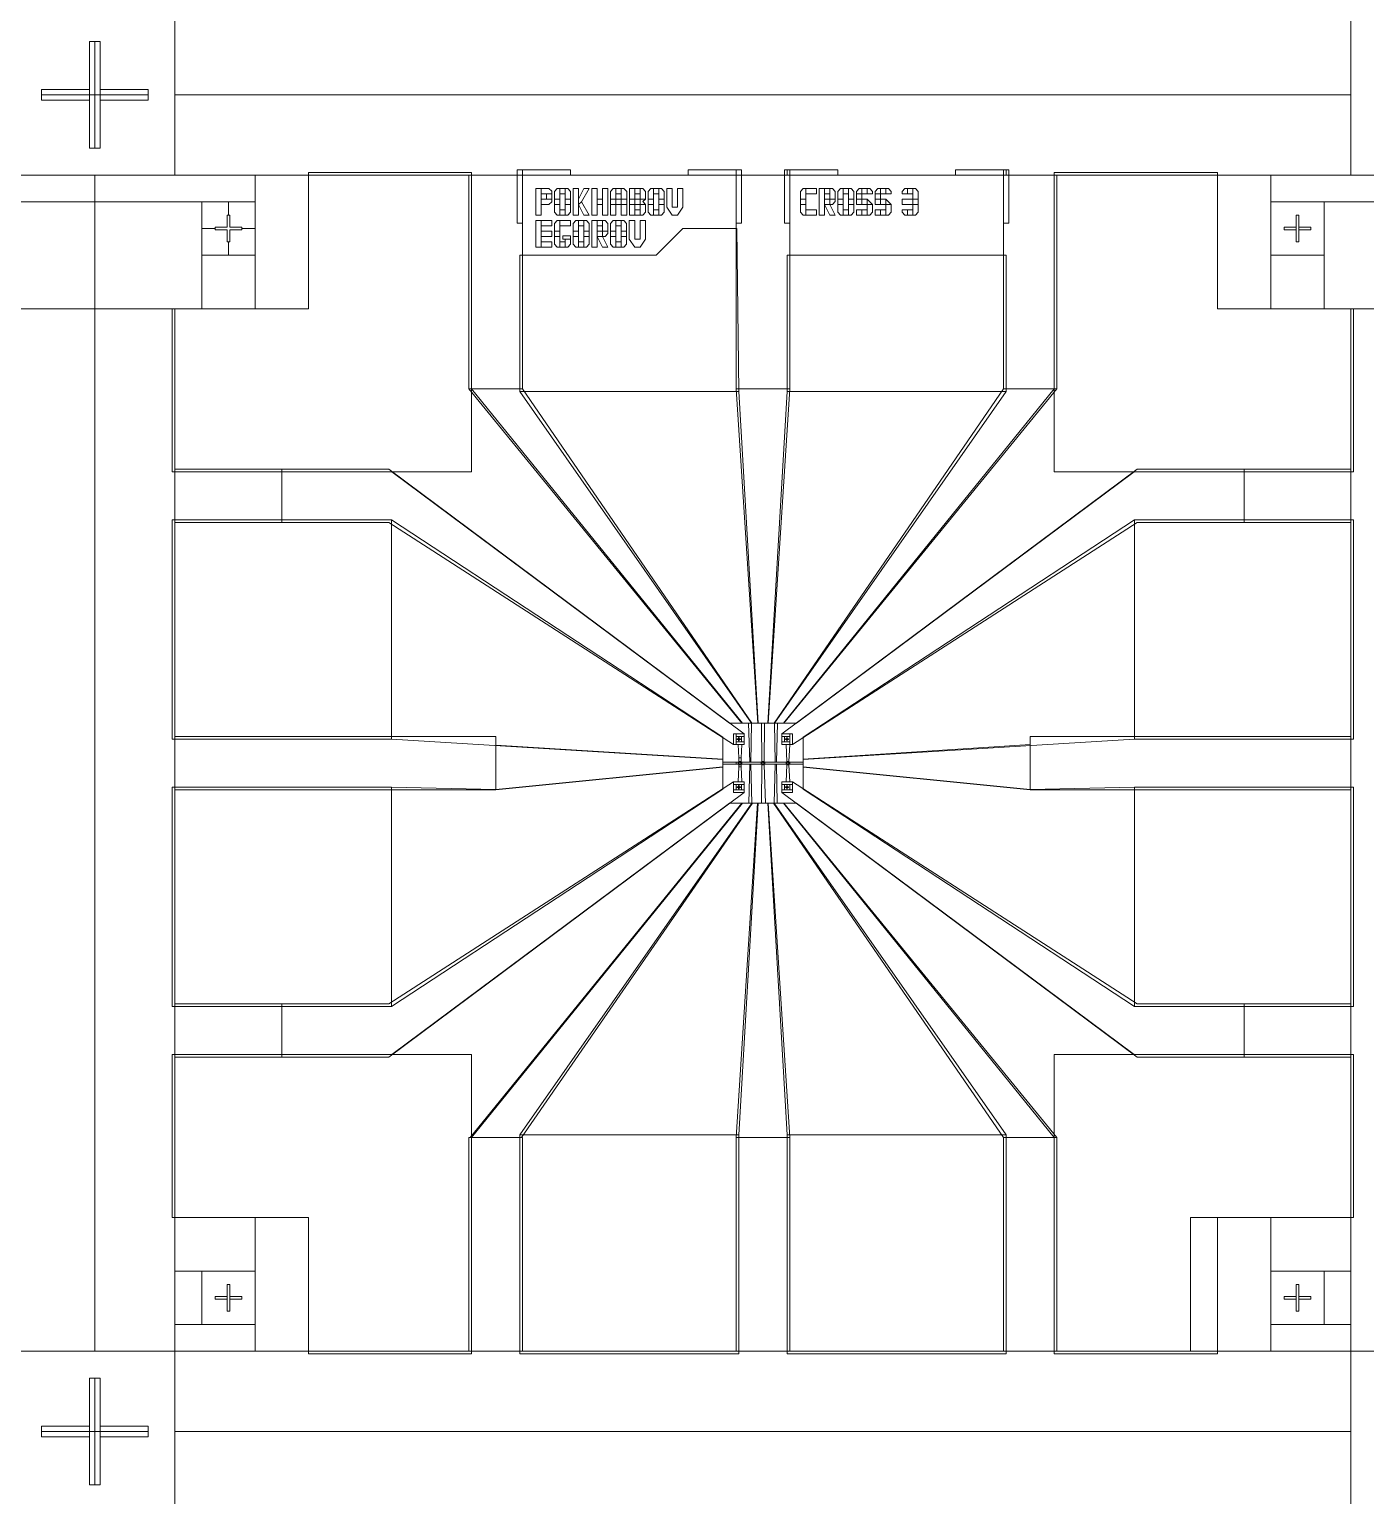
# Model space of a CAD drawing. Header units: millimetres. Extents: x -11355 to -1355, y 1102 to 18602.
# Drawn here: x -8978 to -6478, y 5982 to 8724 of the extents above; entities that cross this region are included whole.
import ezdxf

# ---------------------------------------------------------------- set-up
doc = ezdxf.new("R2010")
doc.units = ezdxf.units.MM
doc.header["$MEASUREMENT"] = 0
doc.layers.add('Etching', color=7, linetype='Continuous')
doc.layers.add('Ohmic', color=7, linetype='Continuous')
doc.layers.add('Mark', color=7, linetype='Continuous', plot=False)

msp = doc.modelspace()

# ---------------------------------------------------------------- linework, layer by layer
at = {"layer": 'Etching', "color": 242, "lineweight": 9}
for points in [[(-8705, 8601.5), (-6505, 8601.5), (-6505, 8751.5), (-8705, 8751.5), (-8705, 8601.5)], [(-8705, 8451.5), (-6505, 8451.5), (-6505, 8601.5), (-8705, 8601.5), (-8705, 8451.5)], [(-9155, 8401.5), (-8855, 8401.5), (-8855, 8451.5), (-9155, 8451.5), (-9155, 8401.5)], [(-8855, 8401.5), (-8555, 8401.5), (-8555, 8451.5), (-8855, 8451.5), (-8855, 8401.5)], [(-8555, 8201.5), (-8455, 8201.5), (-8455, 8451.5), (-8555, 8451.5), (-8555, 8201.5)], [(-8155, 8051.5), (-8055, 8051.5), (-8055, 8451.5), (-8155, 8451.5), (-8155, 8051.5)], [(-7655, 8051.5), (-7555, 8051.5), (-7555, 8451.5), (-7655, 8451.5), (-7655, 8051.5)], [(-7155, 8051.5), (-7055, 8051.5), (-7055, 8451.5), (-7155, 8451.5), (-7155, 8051.5)], [(-6755, 8201.5), (-6655, 8201.5), (-6655, 8451.5), (-6755, 8451.5), (-6755, 8201.5)], [(-6655, 8401.5), (-6355, 8401.5), (-6355, 8451.5), (-6655, 8451.5), (-6655, 8401.5)], [(-9055, 8201.5), (-8855, 8201.5), (-8855, 8401.5), (-9055, 8401.5), (-9055, 8201.5)], [(-8855, 8201.5), (-8655, 8201.5), (-8655, 8401.5), (-8855, 8401.5), (-8855, 8201.5)], [(-6555, 8201.5), (-6355, 8201.5), (-6355, 8401.5), (-6555, 8401.5), (-6555, 8201.5)], [(-8655, 8201.5), (-8555, 8201.5), (-8555, 8301.5), (-8655, 8301.5), (-8655, 8201.5)], [(-6655, 8201.5), (-6555, 8201.5), (-6555, 8301.5), (-6655, 8301.5), (-6655, 8201.5)], [(-9005, 6251.5), (-8855, 6251.5), (-8855, 8201.5), (-9005, 8201.5), (-9005, 6251.5)], [(-8855, 6251.5), (-8705, 6251.5), (-8705, 8201.5), (-8855, 8201.5), (-8855, 6251.5)], [(-6505, 6251.5), (-6355, 6251.5), (-6355, 8201.5), (-6505, 8201.5), (-6505, 6251.5)], [(-7644.303, 7426.332), (-8155, 8051.5), (-8055, 8051.5), (-7625.63, 7426.5), (-7644.303, 7426.332)], [(-7614.921, 7426.501), (-7655, 8051.5), (-7555, 8051.5), (-7595.079, 7426.501), (-7614.921, 7426.501)], [(-7565.697, 7426.332), (-7055, 8051.5), (-7155, 8051.5), (-7584.37, 7426.5), (-7565.697, 7426.332)], [(-8705, 7801.5), (-8505, 7801.5), (-8505, 7901.5), (-8705, 7901.5), (-8705, 7801.5)], [(-8305, 7901.5), (-8505, 7901.5), (-8505, 7801.5), (-8305, 7801.5), (-7660, 7386.5), (-7660, 7406.5), (-7640, 7406.5), (-8305, 7901.5)], [(-6905, 7901.5), (-6705, 7901.5), (-6705, 7801.5), (-6905, 7801.5), (-7550, 7386.5), (-7550, 7406.5), (-7570, 7406.5), (-6905, 7901.5)], [(-6705, 7801.5), (-6505, 7801.5), (-6505, 7901.5), (-6705, 7901.5), (-6705, 7801.5)], [(-7660, 7386.5), (-7655, 7386.5), (-7655, 7406.5), (-7660, 7406.5), (-7660, 7386.5)], [(-7655, 7401.5), (-7640, 7401.5), (-7640, 7406.5), (-7655, 7406.5), (-7655, 7401.5)], [(-7632, 7426.442), (-7626.674, 7426.5), (-7627.692, 7353.416), (-7629.535, 7353.416), (-7632, 7426.442)], [(-7606.911, 7354.819), (-7603.091, 7354.819), (-7602, 7426.501), (-7608, 7426.501), (-7606.911, 7354.819)], [(-7578, 7426.442), (-7583.326, 7426.5), (-7582, 7353.41), (-7580, 7353.41), (-7578, 7426.442)], [(-7570, 7401.5), (-7555, 7401.5), (-7555, 7406.5), (-7570, 7406.5), (-7570, 7401.5)], [(-7555, 7386.5), (-7550, 7386.5), (-7550, 7406.5), (-7555, 7406.5), (-7555, 7386.5)], [(-8705, 7301.5), (-8105, 7301.5), (-8105, 7401.5), (-8705, 7401.5), (-8705, 7301.5)], [(-7680.011, 7358.92), (-7680, 7344.148), (-8105, 7301.5), (-8105, 7385.126), (-7680.011, 7358.92)], [(-7655, 7386.5), (-7640, 7386.5), (-7640, 7391.5), (-7655, 7391.5), (-7655, 7386.5)], [(-7644.656, 7386.499), (-7651.515, 7386.499), (-7649.927, 7361.5), (-7646.107, 7361.5), (-7644.656, 7386.499)], [(-7645, 7391.5), (-7640, 7391.5), (-7640, 7401.5), (-7645, 7401.5), (-7645, 7391.5)], [(-7570, 7391.5), (-7565, 7391.5), (-7565, 7401.5), (-7570, 7401.5), (-7570, 7391.5)], [(-7570, 7386.5), (-7555, 7386.5), (-7555, 7391.5), (-7570, 7391.5), (-7570, 7386.5)], [(-7561.342, 7386.5), (-7555, 7386.5), (-7556.41, 7354.819), (-7560.23, 7354.819), (-7561.342, 7386.5)], [(-7530.001, 7358.687), (-7530.002, 7344.147), (-7105, 7301.5), (-7105, 7386.121), (-7530.001, 7358.687)], [(-7105, 7301.5), (-6505, 7301.5), (-6505, 7401.5), (-7105, 7401.5), (-7105, 7301.5)], [(-7680.011, 7349.591), (-7655.017, 7349.59), (-7655.017, 7353.41), (-7680.011, 7353.411), (-7680.011, 7349.591)], [(-7655.017, 7349.59), (-7651.337, 7349.59), (-7651.337, 7353.41), (-7655.017, 7353.41), (-7655.017, 7349.59)], [(-7651.337, 7349.591), (-7649.43, 7351.497), (-7649.927, 7352.001), (-7651.337, 7353.411), (-7651.337, 7349.591)], [(-7649.927, 7354.819), (-7646.107, 7354.819), (-7646.107, 7361.5), (-7649.927, 7361.5), (-7649.927, 7354.819)], [(-7648.517, 7353.41), (-7648.016, 7352.912), (-7646.107, 7354.819), (-7649.927, 7354.819), (-7648.517, 7353.41)], [(-7649.927, 7348.181), (-7646.107, 7348.181), (-7647.516, 7349.59), (-7648.02, 7350.087), (-7649.927, 7348.181)], [(-7646.107, 7351.001), (-7644.697, 7349.591), (-7644.697, 7353.411), (-7646.606, 7351.502), (-7646.107, 7351.001)], [(-7644.697, 7353.41), (-7608.321, 7353.41), (-7608.321, 7349.59), (-7644.697, 7349.59), (-7644.697, 7353.41)], [(-7608.321, 7349.59), (-7606.413, 7351.498), (-7606.911, 7352), (-7608.321, 7353.41), (-7608.321, 7349.59)], [(-7605.501, 7353.408), (-7604.999, 7352.911), (-7603.091, 7354.818), (-7606.911, 7354.818), (-7605.501, 7353.408)], [(-7606.911, 7348.18), (-7603.091, 7348.18), (-7604.491, 7349.576), (-7605.01, 7350.095), (-7606.911, 7348.18)], [(-7603.091, 7351), (-7601.681, 7349.59), (-7601.681, 7353.41), (-7603.597, 7351.509), (-7603.091, 7351)], [(-7601.681, 7349.59), (-7561.64, 7349.59), (-7561.64, 7353.41), (-7601.681, 7353.41), (-7601.681, 7349.59)], [(-7561.64, 7353.41), (-7559.73, 7351.5), (-7560.23, 7351), (-7561.64, 7349.59), (-7561.64, 7353.41)], [(-7560.229, 7354.819), (-7558.322, 7352.911), (-7557.82, 7353.409), (-7556.409, 7354.819), (-7560.229, 7354.819)], [(-7558.816, 7349.586), (-7560.226, 7348.176), (-7556.406, 7348.176), (-7558.317, 7350.086), (-7558.816, 7349.586)], [(-7556.41, 7352), (-7556.907, 7351.499), (-7555, 7349.59), (-7555, 7353.41), (-7556.41, 7352)], [(-7530.001, 7349.584), (-7555, 7349.59), (-7555, 7353.41), (-7530.002, 7353.41), (-7530.001, 7349.584)], [(-7644.656, 7316.5), (-7651.515, 7316.5), (-7649.927, 7344.5), (-7646.107, 7344.5), (-7644.656, 7316.5)], [(-7646.107, 7344.5), (-7649.927, 7344.5), (-7649.927, 7348.18), (-7646.107, 7348.18), (-7646.107, 7344.5)], [(-7631.605, 7276.56), (-7625.63, 7276.5), (-7627.494, 7349.588), (-7629.425, 7349.587), (-7631.605, 7276.56)], [(-7606.911, 7348.18), (-7603.091, 7348.18), (-7600.511, 7276.501), (-7608.032, 7276.501), (-7606.911, 7348.18)], [(-7578.249, 7276.561), (-7584.37, 7276.5), (-7582, 7349.589), (-7579.999, 7349.59), (-7578.249, 7276.561)], [(-7561.711, 7316.5), (-7555.034, 7316.5), (-7556.41, 7348.18), (-7560.23, 7348.18), (-7561.711, 7316.5)], [(-8305, 6801.5), (-8505, 6801.5), (-8505, 6901.5), (-8305, 6901.5), (-7660, 7316.5), (-7660, 7296.5), (-7640, 7296.5), (-8305, 6801.5)], [(-7660, 7311.5), (-7640, 7311.5), (-7640, 7316.5), (-7660, 7316.5), (-7660, 7311.5)], [(-7660, 7301.5), (-7655, 7301.5), (-7655, 7311.5), (-7660, 7311.5), (-7660, 7301.5)], [(-7660, 7296.5), (-7640, 7296.5), (-7640, 7301.5), (-7660, 7301.5), (-7660, 7296.5)], [(-7645, 7301.5), (-7640, 7301.5), (-7640, 7311.5), (-7645, 7311.5), (-7645, 7301.5)], [(-7570, 7311.5), (-7550, 7311.5), (-7550, 7316.5), (-7570, 7316.5), (-7570, 7311.5)], [(-6905, 6801.5), (-6705, 6801.5), (-6705, 6901.5), (-6905, 6901.5), (-7550, 7316.5), (-7550, 7296.5), (-7570, 7296.5), (-6905, 6801.5)], [(-7570, 7301.5), (-7565, 7301.5), (-7565, 7311.5), (-7570, 7311.5), (-7570, 7301.5)], [(-7570, 7296.5), (-7550, 7296.5), (-7550, 7301.5), (-7570, 7301.5), (-7570, 7296.5)], [(-7555, 7301.5), (-7550, 7301.5), (-7550, 7311.5), (-7555, 7311.5), (-7555, 7301.5)], [(-7644.303, 7276.668), (-8152.605, 6651.5), (-8056.832, 6651.5), (-7624.63, 7276.5), (-7644.303, 7276.668)], [(-7615, 7276.5), (-7655, 6651.5), (-7555, 6651.5), (-7595, 7276.501), (-7615, 7276.5)], [(-7565.697, 7276.668), (-7055, 6651.5), (-7155, 6651.5), (-7585.37, 7276.5), (-7565.697, 7276.668)], [(-8705, 6801.5), (-8505, 6801.5), (-8505, 6901.5), (-8705, 6901.5), (-8705, 6801.5)], [(-6705, 6801.5), (-6505, 6801.5), (-6505, 6901.5), (-6705, 6901.5), (-6705, 6801.5)], [(-8155, 6251.5), (-8055, 6251.5), (-8055, 6651.5), (-8155, 6651.5), (-8155, 6251.5)], [(-7655, 6251.5), (-7555, 6251.5), (-7555, 6651.5), (-7655, 6651.5), (-7655, 6251.5)], [(-7155, 6251.5), (-7055, 6251.5), (-7055, 6651.5), (-7155, 6651.5), (-7155, 6251.5)], [(-8705, 6401.5), (-8555, 6401.5), (-8555, 6501.5), (-8705, 6501.5), (-8705, 6401.5)], [(-8555, 6251.5), (-8455, 6251.5), (-8455, 6501.5), (-8555, 6501.5), (-8555, 6251.5)], [(-6805, 6251.5), (-6655, 6251.5), (-6655, 6501.5), (-6805, 6501.5), (-6805, 6251.5)], [(-6655, 6401.5), (-6505, 6401.5), (-6505, 6501.5), (-6655, 6501.5), (-6655, 6401.5)], [(-8705, 6301.5), (-8655, 6301.5), (-8655, 6401.5), (-8705, 6401.5), (-8705, 6301.5)], [(-6555, 6301.5), (-6505, 6301.5), (-6505, 6401.5), (-6555, 6401.5), (-6555, 6301.5)], [(-8705, 6251.5), (-8555, 6251.5), (-8555, 6301.5), (-8705, 6301.5), (-8705, 6251.5)], [(-6655, 6251.5), (-6505, 6251.5), (-6505, 6301.5), (-6655, 6301.5), (-6655, 6251.5)], [(-8705, 6101.5), (-6505, 6101.5), (-6505, 6251.5), (-8705, 6251.5), (-8705, 6101.5)], [(-8705, 5951.5), (-6505, 5951.5), (-6505, 6101.5), (-8705, 6101.5), (-8705, 5951.5)]]:
    msp.add_lwpolyline(points, dxfattribs=at)
at = {"layer": 'Mark', "color": 250, "lineweight": 9}
for points in [[(-8655, 8401.5), (-8605, 8401.5), (-8605, 8376.5), (-8607.5, 8376.5), (-8607.5, 8354), (-8630, 8354), (-8630, 8351.5), (-8655, 8351.5), (-8655, 8401.5)], [(-8555, 8401.5), (-8605, 8401.5), (-8605, 8376.5), (-8602.5, 8376.5), (-8602.5, 8354), (-8580, 8354), (-8580, 8351.5), (-8555, 8351.5), (-8555, 8401.5)], [(-8655, 8301.5), (-8605, 8301.5), (-8605, 8326.5), (-8607.5, 8326.5), (-8607.5, 8349), (-8630, 8349), (-8630, 8351.5), (-8655, 8351.5), (-8655, 8301.5)], [(-8555, 8301.5), (-8605, 8301.5), (-8605, 8326.5), (-8602.5, 8326.5), (-8602.5, 8349), (-8580, 8349), (-8580, 8351.5), (-8555, 8351.5), (-8555, 8301.5)]]:
    msp.add_lwpolyline(points, dxfattribs=at)
at = {"layer": 'Ohmic', "color": 114, "lineweight": 9}
for points in [[(-8865, 8601.5), (-8855, 8601.5), (-8855, 8701.5), (-8865, 8701.5), (-8865, 8601.5)], [(-8855, 8601.5), (-8845, 8601.5), (-8845, 8701.5), (-8855, 8701.5), (-8855, 8601.5)], [(-8955, 8611.5), (-8955, 8601.5), (-8865, 8601.5), (-8865, 8611.5), (-8955, 8611.5)], [(-8755, 8611.5), (-8755, 8601.5), (-8845, 8601.5), (-8845, 8611.5), (-8755, 8611.5)], [(-8955, 8591.5), (-8955, 8601.5), (-8865, 8601.5), (-8865, 8591.5), (-8955, 8591.5)], [(-8865, 8501.5), (-8855, 8501.5), (-8855, 8601.5), (-8865, 8601.5), (-8865, 8501.5)], [(-8855, 8501.5), (-8845, 8501.5), (-8845, 8601.5), (-8855, 8601.5), (-8855, 8501.5)], [(-8755, 8591.5), (-8755, 8601.5), (-8845, 8601.5), (-8845, 8591.5), (-8755, 8591.5)], [(-8710, 7896.5), (-8150, 7896.5), (-8150, 8456.5), (-8455, 8456.5), (-8455, 8201.5), (-8710, 8201.5), (-8710, 7896.5)], [(-8065, 8361.5), (-8055, 8361.5), (-8055, 8461.5), (-8065, 8461.5), (-8065, 8361.5)], [(-7965, 8451.5), (-7965, 8461.5), (-8055, 8461.5), (-8055, 8451.5), (-7965, 8451.5)], [(-7745, 8451.5), (-7745, 8461.5), (-7655, 8461.5), (-7655, 8451.5), (-7745, 8451.5)], [(-7655, 8361.5), (-7645, 8361.5), (-7645, 8461.5), (-7655, 8461.5), (-7655, 8361.5)], [(-7565, 8361.5), (-7555, 8361.5), (-7555, 8461.5), (-7565, 8461.5), (-7565, 8361.5)], [(-7465, 8451.5), (-7465, 8461.5), (-7560, 8461.5), (-7560, 8451.5), (-7465, 8451.5)], [(-7245, 8451.5), (-7245, 8461.5), (-7150, 8461.5), (-7150, 8451.5), (-7245, 8451.5)], [(-7155, 8361.5), (-7145, 8361.5), (-7145, 8461.5), (-7155, 8461.5), (-7155, 8361.5)], [(-6500, 7896.5), (-7060, 7896.5), (-7060, 8456.5), (-6755, 8456.5), (-6755, 8201.5), (-6500, 8201.5), (-6500, 7896.5)], [(-8030, 8376.5), (-8020, 8376.5), (-8020, 8426.5), (-8030, 8426.5), (-8030, 8376.5)], [(-8020, 8426.5), (-8020, 8416.5), (-8000, 8416.5), (-8000, 8421.484), (-8005.597, 8426.5), (-8020, 8426.5)], [(-7995, 8406.516), (-7985, 8406.516), (-7985, 8426.516), (-7989.984, 8426.516), (-7995, 8420.919), (-7995, 8406.516)], [(-7985, 8416.516), (-7975, 8416.516), (-7975, 8426.516), (-7985, 8426.516), (-7985, 8416.516)], [(-7965, 8406.516), (-7975, 8406.516), (-7975, 8426.516), (-7970.016, 8426.516), (-7965, 8420.919), (-7965, 8406.516)], [(-7960, 8376.5), (-7950, 8376.5), (-7950, 8426.5), (-7960, 8426.5), (-7960, 8376.5)], [(-7950, 8406.5), (-7940, 8426.5), (-7930, 8426.5), (-7944.433, 8401.5), (-7950, 8396.5), (-7950, 8406.5)], [(-7925, 8376.5), (-7915, 8376.5), (-7915, 8426.5), (-7925, 8426.5), (-7925, 8376.5)], [(-7905, 8376.5), (-7895, 8376.5), (-7895, 8426.5), (-7905, 8426.5), (-7905, 8376.5)], [(-7890, 8406.5), (-7880, 8406.5), (-7880, 8426.5), (-7884.984, 8426.5), (-7890, 8420.903), (-7890, 8406.5)], [(-7880, 8416.5), (-7870, 8416.5), (-7870, 8426.5), (-7880, 8426.5), (-7880, 8416.5)], [(-7860, 8406.5), (-7870, 8406.5), (-7870, 8426.5), (-7865.016, 8426.5), (-7860, 8420.903), (-7860, 8406.5)], [(-7855, 8406.5), (-7845, 8406.5), (-7845, 8426.5), (-7855, 8426.5), (-7855, 8406.5)], [(-7845, 8416.5), (-7835, 8416.5), (-7835, 8426.5), (-7845, 8426.5), (-7845, 8416.5)], [(-7825, 8406.5), (-7835, 8406.5), (-7835, 8426.5), (-7830.016, 8426.5), (-7825, 8420.903), (-7825, 8406.5)], [(-7820, 8406.5), (-7810, 8406.5), (-7810, 8426.5), (-7814.984, 8426.5), (-7820, 8420.903), (-7820, 8406.5)], [(-7810, 8416.5), (-7800, 8416.5), (-7800, 8426.5), (-7810, 8426.5), (-7810, 8416.5)], [(-7790, 8406.5), (-7800, 8406.5), (-7800, 8426.5), (-7795.016, 8426.5), (-7790, 8420.903), (-7790, 8406.5)], [(-7765, 8376.5), (-7775, 8376.5), (-7785, 8391.405), (-7785, 8426.5), (-7775, 8426.5), (-7775, 8391.405), (-7765, 8391.405), (-7765, 8426.5), (-7755, 8426.5), (-7755, 8391.405), (-7765, 8376.5)], [(-7535, 8406.5), (-7525, 8406.5), (-7525, 8426.5), (-7529.984, 8426.5), (-7535, 8420.903), (-7535, 8406.5)], [(-7525, 8416.5), (-7505, 8416.5), (-7505, 8426.5), (-7525, 8426.5), (-7525, 8416.5)], [(-7500, 8376.5), (-7490, 8376.5), (-7490, 8426.5), (-7500, 8426.5), (-7500, 8376.5)], [(-7490, 8426.5), (-7480, 8426.5), (-7480, 8416.5), (-7490, 8416.5), (-7490, 8426.5)], [(-7470, 8406.5), (-7480, 8406.5), (-7480, 8426.5), (-7475.016, 8426.5), (-7470, 8420.903), (-7470, 8406.5)], [(-7465, 8406.5), (-7455, 8406.5), (-7455, 8426.5), (-7459.984, 8426.5), (-7465, 8420.903), (-7465, 8406.5)], [(-7455, 8416.5), (-7445, 8416.5), (-7445, 8426.5), (-7455, 8426.5), (-7455, 8416.5)], [(-7435, 8406.5), (-7445, 8406.5), (-7445, 8426.5), (-7440.016, 8426.5), (-7435, 8420.903), (-7435, 8406.5)], [(-7429.975, 8416.5), (-7420, 8416.536), (-7420, 8426.536), (-7424.984, 8426.536), (-7430, 8420.939), (-7429.975, 8416.5)], [(-7420, 8416.5), (-7410, 8416.5), (-7410, 8426.5), (-7420, 8426.5), (-7420, 8416.5)], [(-7400.025, 8416.464), (-7410, 8416.5), (-7410, 8426.5), (-7405.016, 8426.5), (-7400, 8420.903), (-7400.025, 8416.464)], [(-7394.975, 8416.5), (-7385, 8416.536), (-7385, 8426.536), (-7389.984, 8426.536), (-7395, 8420.939), (-7394.975, 8416.5)], [(-7385, 8416.5), (-7375, 8416.5), (-7375, 8426.5), (-7385, 8426.5), (-7385, 8416.5)], [(-7365.025, 8416.464), (-7375, 8416.5), (-7375, 8426.5), (-7370.016, 8426.5), (-7365, 8420.903), (-7365.025, 8416.464)], [(-7344.542, 8416.5), (-7334.567, 8416.536), (-7334.567, 8426.536), (-7339.551, 8426.536), (-7344.567, 8420.939), (-7344.542, 8416.5)], [(-7324.542, 8426.5), (-7334.567, 8426.536), (-7334.567, 8416.536), (-7324.542, 8416.5), (-7324.542, 8426.5)], [(-7314.542, 8406.5), (-7324.542, 8406.5), (-7324.542, 8426.5), (-7319.558, 8426.5), (-7314.542, 8420.903), (-7314.542, 8406.5)], [(-8020, 8396.5), (-8020, 8406.5), (-8000, 8406.5), (-8000, 8401.516), (-8005.597, 8396.5), (-8020, 8396.5)], [(-8010, 8406.5), (-8010, 8416.5), (-8000, 8416.5), (-8000, 8406.5), (-8010, 8406.5)], [(-7995, 8396.516), (-7985, 8396.516), (-7985, 8406.516), (-7995, 8406.516), (-7995, 8396.516)], [(-7995, 8396.516), (-7985, 8396.516), (-7985, 8376.516), (-7989.984, 8376.516), (-7995, 8382.113), (-7995, 8396.516)], [(-7975, 8396.516), (-7965, 8396.516), (-7965, 8406.516), (-7975, 8406.516), (-7975, 8396.516)], [(-7965, 8396.516), (-7975, 8396.516), (-7975, 8376.516), (-7970.016, 8376.516), (-7965, 8382.113), (-7965, 8396.516)], [(-7950, 8396.5), (-7940, 8376.5), (-7930, 8376.5), (-7944.433, 8401.5), (-7950, 8396.5)], [(-7915, 8396.5), (-7905, 8396.5), (-7905, 8406.5), (-7915, 8406.5), (-7915, 8396.5)], [(-7890, 8396.5), (-7880, 8396.5), (-7880, 8406.5), (-7890, 8406.5), (-7890, 8396.5)], [(-7890, 8396.5), (-7880, 8396.5), (-7880, 8376.5), (-7890, 8376.5), (-7890, 8396.5)], [(-7880, 8396.5), (-7870, 8396.5), (-7870, 8406.5), (-7880, 8406.5), (-7880, 8396.5)], [(-7870, 8396.5), (-7860, 8396.5), (-7860, 8406.5), (-7870, 8406.5), (-7870, 8396.5)], [(-7860, 8396.5), (-7870, 8396.5), (-7870, 8376.5), (-7860, 8376.5), (-7860, 8396.5)], [(-7855, 8396.5), (-7845, 8396.5), (-7845, 8406.5), (-7855, 8406.5), (-7855, 8396.5)], [(-7855, 8396.5), (-7845, 8396.5), (-7845, 8376.5), (-7855, 8376.5), (-7855, 8396.5)], [(-7845, 8396.5), (-7835, 8396.5), (-7835, 8406.5), (-7845, 8406.5), (-7845, 8396.5)], [(-7835, 8406.5), (-7825, 8406.5), (-7830, 8402.206), (-7825, 8396.5), (-7835, 8396.5), (-7835, 8406.5)], [(-7825, 8396.5), (-7835, 8396.5), (-7835, 8376.5), (-7830.016, 8376.5), (-7825, 8382.097), (-7825, 8396.5)], [(-7820, 8396.5), (-7810, 8396.5), (-7810, 8406.5), (-7820, 8406.5), (-7820, 8396.5)], [(-7820, 8396.5), (-7810, 8396.5), (-7810, 8376.5), (-7814.984, 8376.5), (-7820, 8382.097), (-7820, 8396.5)], [(-7800, 8396.5), (-7790, 8396.5), (-7790, 8406.5), (-7800, 8406.5), (-7800, 8396.5)], [(-7790, 8396.5), (-7800, 8396.5), (-7800, 8376.5), (-7795.016, 8376.5), (-7790, 8382.097), (-7790, 8396.5)], [(-7535, 8396.5), (-7525, 8396.5), (-7525, 8406.5), (-7535, 8406.5), (-7535, 8396.5)], [(-7535, 8396.5), (-7525, 8396.5), (-7525, 8376.5), (-7529.984, 8376.5), (-7535, 8382.097), (-7535, 8396.5)], [(-7490, 8406.5), (-7480, 8406.5), (-7480, 8396.5), (-7490, 8396.5), (-7490, 8406.5)], [(-7490, 8396.5), (-7480, 8376.5), (-7470.012, 8376.556), (-7480, 8396.5), (-7490, 8396.5)], [(-7470.025, 8406.536), (-7480, 8406.5), (-7480, 8396.5), (-7475.016, 8396.5), (-7470, 8402.097), (-7470.025, 8406.536)], [(-7465, 8396.5), (-7455, 8396.5), (-7455, 8406.5), (-7465, 8406.5), (-7465, 8396.5)], [(-7465, 8396.5), (-7455, 8396.5), (-7455, 8376.5), (-7459.984, 8376.5), (-7465, 8382.097), (-7465, 8396.5)], [(-7445, 8396.5), (-7435, 8396.5), (-7435, 8406.5), (-7445, 8406.5), (-7445, 8396.5)], [(-7435, 8396.5), (-7445, 8396.5), (-7445, 8376.5), (-7440.016, 8376.5), (-7435, 8382.097), (-7435, 8396.5)], [(-7430, 8406.5), (-7420, 8406.5), (-7420, 8416.5), (-7430, 8416.5), (-7430, 8406.5)], [(-7430, 8396.5), (-7420, 8396.5), (-7420, 8406.5), (-7430, 8406.5), (-7430, 8396.5)], [(-7420, 8396.5), (-7410, 8396.5), (-7410, 8406.5), (-7420, 8406.5), (-7420, 8396.5)], [(-7410, 8406.5), (-7405, 8401.5), (-7400, 8396.5), (-7410, 8396.5), (-7410, 8406.5)], [(-7400, 8396.5), (-7410, 8396.5), (-7410, 8376.5), (-7405.016, 8376.5), (-7400, 8382.097), (-7400, 8396.5)], [(-7395, 8406.5), (-7385, 8406.5), (-7385, 8416.5), (-7395, 8416.5), (-7395, 8406.5)], [(-7395, 8396.5), (-7385, 8396.5), (-7385, 8406.5), (-7395, 8406.5), (-7395, 8396.5)], [(-7385, 8396.5), (-7375, 8396.5), (-7375, 8406.5), (-7385, 8406.5), (-7385, 8396.5)], [(-7375, 8406.5), (-7370, 8401.5), (-7365, 8396.5), (-7375, 8396.5), (-7375, 8406.5)], [(-7365, 8396.5), (-7375, 8396.5), (-7375, 8376.5), (-7370.016, 8376.5), (-7365, 8382.097), (-7365, 8396.5)], [(-7344.542, 8396.5), (-7324.542, 8396.5), (-7324.542, 8406.5), (-7344.542, 8406.5), (-7344.542, 8396.5)], [(-7324.542, 8396.5), (-7314.542, 8396.5), (-7314.542, 8406.5), (-7324.542, 8406.5), (-7324.542, 8396.5)], [(-7314.542, 8396.5), (-7324.542, 8396.5), (-7324.542, 8376.5), (-7319.558, 8376.5), (-7314.542, 8382.097), (-7314.542, 8396.5)], [(-8030, 8316.484), (-8020, 8316.484), (-8020, 8366.484), (-8030, 8366.484), (-8030, 8316.484)], [(-8020, 8356.484), (-8000, 8356.484), (-8000, 8366.484), (-8020, 8366.484), (-8020, 8356.484)], [(-7995.038, 8346.484), (-7985.038, 8346.484), (-7985.038, 8366.484), (-7990.022, 8366.484), (-7995.038, 8360.887), (-7995.038, 8346.484)], [(-7985.038, 8356.484), (-7965.038, 8356.484), (-7965.038, 8366.484), (-7985.038, 8366.484), (-7985.038, 8356.484)], [(-7985, 8376.516), (-7975, 8376.516), (-7975, 8386.516), (-7985, 8386.516), (-7985, 8376.516)], [(-7960.032, 8346.484), (-7950.032, 8346.484), (-7950.032, 8366.484), (-7955.016, 8366.484), (-7960.032, 8360.887), (-7960.032, 8346.484)], [(-7950.032, 8356.484), (-7940.032, 8356.484), (-7940.032, 8366.484), (-7950.032, 8366.484), (-7950.032, 8356.484)], [(-7930.032, 8346.484), (-7940.032, 8346.484), (-7940.032, 8366.484), (-7935.048, 8366.484), (-7930.032, 8360.887), (-7930.032, 8346.484)], [(-7925.038, 8316.484), (-7915.038, 8316.484), (-7915.038, 8366.484), (-7925.038, 8366.484), (-7925.038, 8316.484)], [(-7915.038, 8366.484), (-7905.038, 8366.484), (-7905.038, 8356.484), (-7915.038, 8356.484), (-7915.038, 8366.484)], [(-7895.038, 8346.484), (-7905.038, 8346.484), (-7905.038, 8366.484), (-7900.054, 8366.484), (-7895.038, 8360.887), (-7895.038, 8346.484)], [(-7890.038, 8346.484), (-7880.038, 8346.484), (-7880.038, 8366.484), (-7885.022, 8366.484), (-7890.038, 8360.887), (-7890.038, 8346.484)], [(-7880.038, 8356.484), (-7870.038, 8356.484), (-7870.038, 8366.484), (-7880.038, 8366.484), (-7880.038, 8356.484)], [(-7860.038, 8346.484), (-7870.038, 8346.484), (-7870.038, 8366.484), (-7865.054, 8366.484), (-7860.038, 8360.887), (-7860.038, 8346.484)], [(-7835.038, 8316.484), (-7845.038, 8316.484), (-7855.038, 8331.389), (-7855.038, 8366.484), (-7845.038, 8366.484), (-7845.038, 8331.389), (-7835.038, 8331.389), (-7835.038, 8366.484), (-7825.038, 8366.484), (-7825.038, 8331.389), (-7835.038, 8316.484)], [(-7845, 8376.5), (-7835, 8376.5), (-7835, 8386.5), (-7845, 8386.5), (-7845, 8376.5)], [(-7810, 8376.5), (-7800, 8376.5), (-7800, 8386.5), (-7810, 8386.5), (-7810, 8376.5)], [(-7525, 8376.5), (-7505, 8376.5), (-7505, 8386.5), (-7525, 8386.5), (-7525, 8376.5)], [(-7455, 8376.5), (-7445, 8376.5), (-7445, 8386.5), (-7455, 8386.5), (-7455, 8376.5)], [(-7430, 8386.5), (-7420, 8386.5), (-7420, 8376.5), (-7430, 8376.5), (-7430, 8386.5)], [(-7420, 8376.5), (-7410, 8376.5), (-7410, 8386.5), (-7420, 8386.5), (-7420, 8376.5)], [(-7395, 8386.5), (-7385, 8386.5), (-7385, 8376.5), (-7395, 8376.5), (-7395, 8386.5)], [(-7385, 8376.5), (-7375, 8376.5), (-7375, 8386.5), (-7385, 8386.5), (-7385, 8376.5)], [(-7344.542, 8386.536), (-7334.567, 8386.5), (-7334.567, 8376.5), (-7339.551, 8376.5), (-7344.567, 8382.097), (-7344.542, 8386.536)], [(-7324.542, 8386.5), (-7334.567, 8386.5), (-7334.542, 8376.5), (-7324.542, 8376.5), (-7324.542, 8386.5)], [(-6607.5, 8326.5), (-6602.5, 8326.5), (-6602.5, 8376.5), (-6607.5, 8376.5), (-6607.5, 8326.5)], [(-8060, 8046.5), (-7650, 8046.5), (-7654, 8351.5), (-7755, 8351.5), (-7805, 8301.5), (-8060, 8301.5), (-8060, 8046.5)], [(-8020, 8336.484), (-8000, 8336.484), (-8000, 8346.484), (-8020, 8346.484), (-8020, 8336.484)], [(-7995.038, 8336.484), (-7985.038, 8336.484), (-7985.038, 8346.484), (-7995.038, 8346.484), (-7995.038, 8336.484)], [(-7965.05, 8337.766), (-7965.056, 8331.613), (-7979.677, 8331.673), (-7979.677, 8337.766), (-7975.038, 8337.766), (-7965.05, 8337.766)], [(-7960.032, 8336.484), (-7950.032, 8336.484), (-7950.032, 8346.484), (-7960.032, 8346.484), (-7960.032, 8336.484)], [(-7940.032, 8336.484), (-7930.032, 8336.484), (-7930.032, 8346.484), (-7940.032, 8346.484), (-7940.032, 8336.484)], [(-7915.038, 8346.484), (-7905.038, 8346.484), (-7905.038, 8336.484), (-7915.038, 8336.484), (-7915.038, 8346.484)], [(-7895.063, 8346.52), (-7905.038, 8346.484), (-7905.038, 8336.484), (-7900.054, 8336.484), (-7895.038, 8342.081), (-7895.063, 8346.52)], [(-7890.038, 8336.484), (-7880.038, 8336.484), (-7880.038, 8346.484), (-7890.038, 8346.484), (-7890.038, 8336.484)], [(-7870.038, 8336.484), (-7860.038, 8336.484), (-7860.038, 8346.484), (-7870.038, 8346.484), (-7870.038, 8336.484)], [(-6630, 8354), (-6630, 8349), (-6607.5, 8349), (-6607.5, 8354), (-6630, 8354)], [(-6580, 8354), (-6580, 8349), (-6602.5, 8349), (-6602.5, 8354), (-6580, 8354)], [(-8020, 8316.484), (-8000, 8316.484), (-8000, 8326.484), (-8020, 8326.484), (-8020, 8316.484)], [(-7995.038, 8336.484), (-7985.038, 8336.484), (-7985.038, 8316.484), (-7990.022, 8316.484), (-7995.038, 8322.081), (-7995.038, 8336.484)], [(-7985.038, 8326.484), (-7975.038, 8326.484), (-7975.038, 8316.484), (-7985.038, 8316.484), (-7985.038, 8326.484)], [(-7965.056, 8331.613), (-7975.038, 8331.674), (-7975.038, 8316.484), (-7970.054, 8316.484), (-7965.038, 8322.081), (-7965.056, 8331.613)], [(-7960.032, 8336.484), (-7950.032, 8336.484), (-7950.032, 8316.484), (-7955.016, 8316.484), (-7960.032, 8322.081), (-7960.032, 8336.484)], [(-7950.032, 8316.484), (-7940.032, 8316.484), (-7940.032, 8326.484), (-7950.032, 8326.484), (-7950.032, 8316.484)], [(-7930.032, 8336.484), (-7940.032, 8336.484), (-7940.032, 8316.484), (-7935.048, 8316.484), (-7930.032, 8322.081), (-7930.032, 8336.484)], [(-7915.038, 8336.484), (-7905.038, 8316.484), (-7895.05, 8316.54), (-7905.038, 8336.484), (-7915.038, 8336.484)], [(-7890.038, 8336.484), (-7880.038, 8336.484), (-7880.038, 8316.484), (-7885.022, 8316.484), (-7890.038, 8322.081), (-7890.038, 8336.484)], [(-7880.038, 8316.484), (-7870.038, 8316.484), (-7870.038, 8326.484), (-7880.038, 8326.484), (-7880.038, 8316.484)], [(-7860.038, 8336.484), (-7870.038, 8336.484), (-7870.038, 8316.484), (-7865.054, 8316.484), (-7860.038, 8322.081), (-7860.038, 8336.484)], [(-7560, 8046.5), (-7150, 8046.5), (-7150, 8301.5), (-7560, 8301.5), (-7560, 8046.5)], [(-8299.282, 7896.5), (-8150, 7896.5), (-8150, 8051.496), (-7643.303, 7426.332), (-7667.855, 7426.332), (-8299.282, 7896.5)], [(-7626.676, 7426.5), (-8060, 8046.5), (-7650, 8046.5), (-7613.921, 7426.501), (-7626.676, 7426.5)], [(-7583.324, 7426.5), (-7150, 8046.5), (-7560, 8046.5), (-7596.079, 7426.501), (-7583.324, 7426.5)], [(-6910.718, 7896.5), (-7060, 7896.5), (-7060, 8051.496), (-7566.697, 7426.332), (-7542.145, 7426.332), (-6910.718, 7896.5)], [(-8710, 7396.5), (-8300, 7396.5), (-8300, 7806.5), (-8710, 7806.5), (-8710, 7396.5)], [(-8300, 7396.5), (-8300, 7806.5), (-7680, 7400.368), (-7680.012, 7358.5), (-8300, 7396.5)], [(-6910, 7396.5), (-6910, 7806.5), (-7530, 7400.368), (-7530.001, 7358.5), (-6910, 7396.5)], [(-6910, 7396.5), (-6500, 7396.5), (-6500, 7806.5), (-6910, 7806.5), (-6910, 7396.5)], [(-7653, 7396), (-7653, 7397), (-7650.5, 7397), (-7650.5, 7396), (-7653, 7396)], [(-7650.5, 7393.5), (-7649.5, 7393.5), (-7649.5, 7399.5), (-7650.5, 7399.5), (-7650.5, 7393.5)], [(-7649.5, 7396), (-7649.5, 7397), (-7647, 7397), (-7647, 7396), (-7649.5, 7396)], [(-7560.5, 7396), (-7560.5, 7397), (-7563, 7397), (-7563, 7396), (-7560.5, 7396)], [(-7560.5, 7393.5), (-7559.5, 7393.5), (-7559.5, 7399.5), (-7560.5, 7399.5), (-7560.5, 7393.5)], [(-7557, 7396), (-7557, 7397), (-7559.5, 7397), (-7559.5, 7396), (-7557, 7396)], [(-8300, 6896.5), (-8300, 7068.954), (-8300, 7306.5), (-8105, 7302.5), (-7680, 7344.5), (-7680, 7302.668), (-8300, 6896.5)], [(-6910, 6896.5), (-6910, 7068.954), (-6910, 7306.5), (-7105, 7302.5), (-7530.002, 7344.5), (-7530, 7302.668), (-6910, 6896.5)], [(-8710, 6896.5), (-8300, 6896.5), (-8300, 7306.5), (-8710, 7306.5), (-8710, 6896.5)], [(-7653, 7306), (-7653, 7307), (-7650.5, 7307), (-7650.5, 7306), (-7653, 7306)], [(-7650.5, 7303.5), (-7649.5, 7303.5), (-7649.5, 7309.5), (-7650.5, 7309.5), (-7650.5, 7303.5)], [(-7649.5, 7306), (-7649.5, 7307), (-7647, 7307), (-7647, 7306), (-7649.5, 7306)], [(-7560.5, 7306), (-7560.5, 7307), (-7563, 7307), (-7563, 7306), (-7560.5, 7306)], [(-7560.5, 7303.5), (-7559.5, 7303.5), (-7559.5, 7309.5), (-7560.5, 7309.5), (-7560.5, 7303.5)], [(-7557, 7306), (-7557, 7307), (-7559.5, 7307), (-7559.5, 7306), (-7557, 7306)], [(-6910, 6896.5), (-6500, 6896.5), (-6500, 7306.5), (-6910, 7306.5), (-6910, 6896.5)], [(-8299.282, 6806.5), (-8150, 6806.5), (-8150, 6651.504), (-7643.303, 7276.668), (-7667.855, 7276.668), (-8299.282, 6806.5)], [(-7650, 6656.5), (-8060, 6656.5), (-7625.63, 7276.5), (-7614, 7276.5), (-7650, 6656.5)], [(-7560, 6656.5), (-7150, 6656.5), (-7584.37, 7276.5), (-7596, 7276.5), (-7560, 6656.5)], [(-6910.718, 6806.5), (-7060, 6806.5), (-7060, 6651.504), (-7566.697, 7276.668), (-7542.145, 7276.668), (-6910.718, 6806.5)], [(-8710, 6806.5), (-8150, 6806.5), (-8150, 6246.5), (-8455, 6246.5), (-8455, 6501.5), (-8710, 6501.5), (-8710, 6806.5)], [(-6500, 6806.5), (-7060, 6806.5), (-7060, 6246.5), (-6755, 6246.5), (-6755, 6501.5), (-6500, 6501.5), (-6500, 6806.5)], [(-8060, 6246.5), (-7650, 6246.5), (-7650, 6656.5), (-8060, 6656.5), (-8060, 6246.5)], [(-7560, 6246.5), (-7150, 6246.5), (-7150, 6656.5), (-7560, 6656.5), (-7560, 6246.5)], [(-8607.5, 6326.5), (-8602.5, 6326.5), (-8602.5, 6376.5), (-8607.5, 6376.5), (-8607.5, 6326.5)], [(-6607.5, 6326.5), (-6602.5, 6326.5), (-6602.5, 6376.5), (-6607.5, 6376.5), (-6607.5, 6326.5)], [(-8630, 6354), (-8630, 6349), (-8607.5, 6349), (-8607.5, 6354), (-8630, 6354)], [(-8580, 6354), (-8580, 6349), (-8602.5, 6349), (-8602.5, 6354), (-8580, 6354)], [(-6630, 6354), (-6630, 6349), (-6607.5, 6349), (-6607.5, 6354), (-6630, 6354)], [(-6580, 6354), (-6580, 6349), (-6602.5, 6349), (-6602.5, 6354), (-6580, 6354)], [(-8865, 6101.5), (-8855, 6101.5), (-8855, 6201.5), (-8865, 6201.5), (-8865, 6101.5)], [(-8855, 6101.5), (-8845, 6101.5), (-8845, 6201.5), (-8855, 6201.5), (-8855, 6101.5)], [(-8955, 6111.5), (-8955, 6101.5), (-8865, 6101.5), (-8865, 6111.5), (-8955, 6111.5)], [(-8955, 6091.5), (-8955, 6101.5), (-8865, 6101.5), (-8865, 6091.5), (-8955, 6091.5)], [(-8865, 6001.5), (-8855, 6001.5), (-8855, 6101.5), (-8865, 6101.5), (-8865, 6001.5)], [(-8855, 6001.5), (-8845, 6001.5), (-8845, 6101.5), (-8855, 6101.5), (-8855, 6001.5)], [(-8755, 6111.5), (-8755, 6101.5), (-8845, 6101.5), (-8845, 6111.5), (-8755, 6111.5)], [(-8755, 6091.5), (-8755, 6101.5), (-8845, 6101.5), (-8845, 6091.5), (-8755, 6091.5)]]:
    msp.add_lwpolyline(points, dxfattribs=at)

doc.saveas('drawing.dxf')
